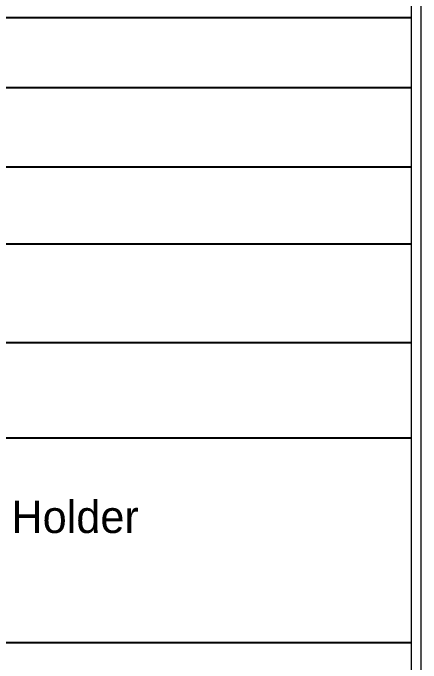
# Model space of a CAD drawing. Header units: millimetres. Extents: x 591978 to 1200763, y 19941 to 205918.
# Drawn here: x 1153309 to 1162135, y 70202 to 84273 of the extents above; entities that cross this region are included whole.
import ezdxf

# ---------------------------------------------------------------- set-up
doc = ezdxf.new("R2010")
doc.units = ezdxf.units.MM
doc.header["$LTSCALE"] = 790
doc.header["$MEASUREMENT"] = 0
doc.layers.add('BA-Dim', color=5, linetype='Continuous')
doc.layers.add('Parapet', color=240, linetype='Continuous', lineweight=0)

msp = doc.modelspace()

# ---------------------------------------------------------------- linework, layer by layer
at = {"color": 0, "lineweight": 20}
msp.add_lwpolyline([(1017498.5, 142982.5), (1162135, 142982.5), (1162135, 46800), (1017498.5, 46800)], close=True, dxfattribs=at)
at = {"layer": 'BA-Dim', "color": 0}
for p, q in [((1161926, 84170.8, 0), (1140025, 84170.8, 0)), ((1161926, 82655, 0), (1140025, 82655, 0)), ((1161926, 80933.5, 0), (1140025, 80933.5, 0)), ((1161926, 79272, 0), (1140025, 79272, 0)), ((1161926, 77130.5, 0), (1140025, 77130.5, 0)), ((1161926, 75068.5, 0), (1140025, 75068.5, 0)), ((1161926, 70637.4, 0), (1140025, 70637.4, 0))]:
    msp.add_line(p, q, dxfattribs=at)
at = {"layer": 'Parapet', "color": 0, "linetype": 'Continuous', "lineweight": 20, "ltscale": 10000000.0}
msp.add_line((1161926, 130167.4, 0), (1161926, 56047, 0), dxfattribs=at)

# ---------------------------------------------------------------- texts
at = {"color": 5, "lineweight": 200, "insert": (1143909, 73716), "char_height": 700, "attachment_point": 1}
msp.add_mtext_dynamic_manual_height_columns('{\\C0;Metal Roof Conductor Holder}', width=30420.568, gutter_width=12.5, heights=[-700], dxfattribs=at)

doc.saveas('drawing.dxf')
